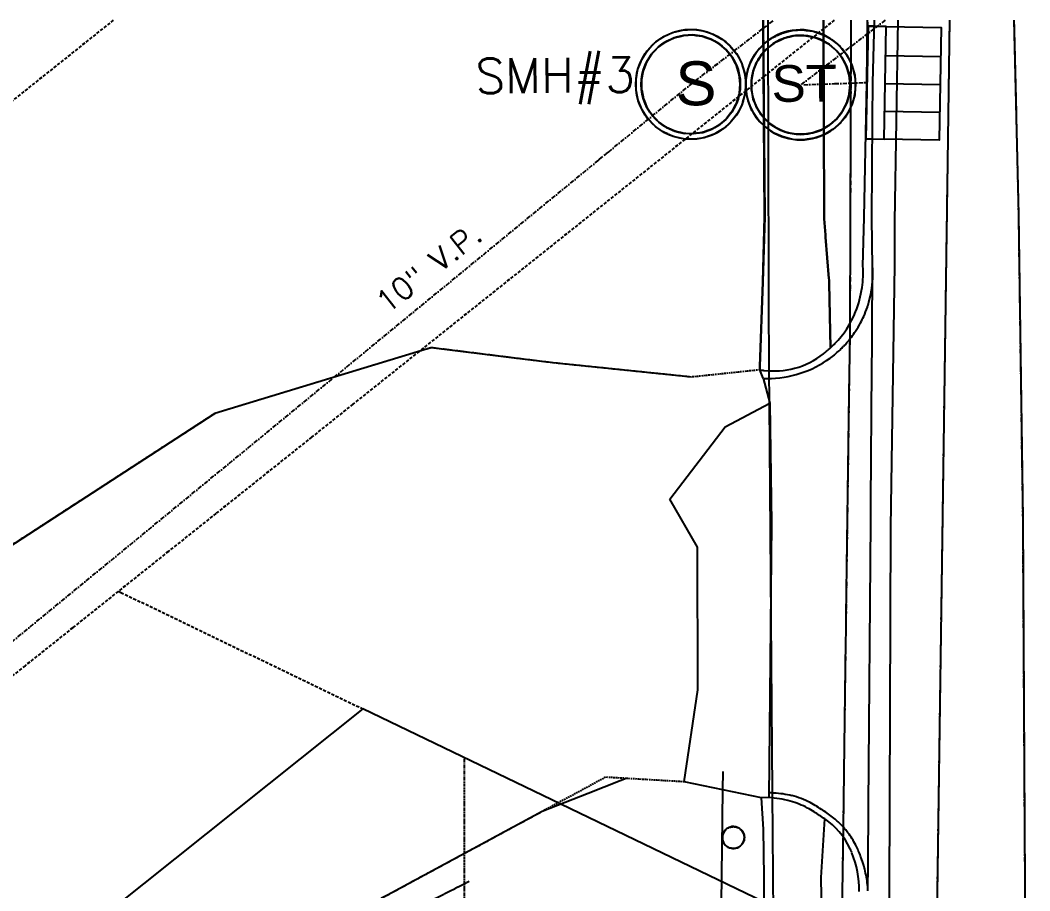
# Model space of a CAD drawing. Header units: inches. Extents: x -5728 to 15181, y 9834 to 15140.
# Drawn here: x 13130 to 14121, y 14259 to 15115 of the extents above; entities that cross this region are included whole.
import ezdxf

# ---------------------------------------------------------------- set-up
doc = ezdxf.new("R2010")
doc.units = ezdxf.units.IN
doc.header["$MEASUREMENT"] = 0
for name, pattern in [('IMPORT-CENTER2 _3_', [13.5, 9, -1.5, 1.5, -1.5]), ('IMPORT-DASHED2 _3_', [4.5, 3, -1.5]), ('IMPORT-EASEMENT', [6, 3, -0.6, 0.6, -0.6, 0.6, -0.6]), ('IMPORT-ELEC', [7.2, 4.2, -1.8, 0, -1.2]), ('IMPORT-GUARDRAIL', [12, 3, 0, 6, 0, 3, 0]), ('IMPORT-HIDDEN2 _3_', [2.25, 1.5, -0.75]), ('IMPORT-SAN', [7.8, 4.2, -1.8, 0, -1.8]), ('IMPORT-STRM', [7.8, 4.2, -1.8, 0, -1.8]), ('IMPORT-WAM', [6.6, 4.2, -1.2, 0, -1.2])]:
    doc.linetypes.add(name, pattern=pattern)
for name, color, linetype, lineweight in [('1810 S Park Street_dwg', 147, 'Continuous', 9), ('G-ANNO-MASK', 147, 'Continuous', 9), ('V-ANNO-TEXT1-SAN-E', 147, 'Continuous', 9), ('V-ESMT-SLOPING-E DOC 762236', 147, 'IMPORT-EASEMENT', 9), ('V-NODE-SITE-SIGN-E', 147, 'Continuous', 9), ('V-NODE-SSWR-SMH-E', 147, 'Continuous', 9), ('V-NODE-STRM-CIN-E', 147, 'Continuous', 9), ('V-NODE-STRM-STMH-E', 147, 'Continuous', 9), ('V-POWR-UNDR-E', 147, 'IMPORT-ELEC', 9), ('V-PROP-ADJN', 147, 'IMPORT-DASHED2 _3_', 9), ('V-PROP-PRCL', 147, 'Continuous', 9), ('V-ROAD-ASPH-E', 147, 'Continuous', 9), ('V-ROAD-CONC-E', 147, 'Continuous', 9), ('V-ROAD-CURB-BACK-E', 147, 'Continuous', 9), ('V-ROAD-CURB-FLAG-E', 147, 'Continuous', 9), ('V-ROAD-CURB-FLOW-E', 147, 'Continuous', 9), ('V-ROAD-GRVL-E', 147, 'IMPORT-HIDDEN2 _3_', 9), ('V-RWAY-LINE-E', 147, 'IMPORT-DASHED2 _3_', 9), ('V-SITE-E', 147, 'Continuous', 9), ('V-SSWR-PIPE-E', 147, 'IMPORT-SAN', 9), ('V-STRM-PIPE-E', 147, 'IMPORT-STRM', 9), ('V-SURV-FIGR-E', 147, 'Continuous', 9), ('V-SWLK-E', 147, 'Continuous', 9), ('V-TOPO-CNTR-E', 147, 'IMPORT-CENTER2 _3_', 9), ('V-WATR-MAIN-E', 147, 'IMPORT-WAM', 9)]:
    doc.layers.add(name, color=color, linetype=linetype, lineweight=lineweight)
doc.styles.add('Arial_1', font='arial.ttf', dxfattribs={"height": 36})
doc.styles.add('Arial_2', font='arial.ttf', dxfattribs={"height": 43.2})
doc.styles.add('Simplex', font='simplex_.ttf', dxfattribs={"height": 21.6})
doc.styles.add('Simplex_1', font='simplex_.ttf', dxfattribs={"height": 34.2})

# ---------------------------------------------------------------- blocks, each defined once
blk = doc.blocks.new('1810 S Park Street_dwg-1419150-SITE PLAN')
at = {"layer": 'G-ANNO-MASK', "color": 153, "lineweight": 25}
for p, q in [((9821862.41, 5674213.21), (9821916.39, 5674211.76)), ((9821761.91, 5674110.64), (9821758.15, 5674112.36)), ((9821767.28, 5674109.34), (9821761.91, 5674110.64)), ((9821770.89, 5674108.47), (9821767.28, 5674109.34)), ((9821913.42, 5674101.16), (9821859.44, 5674102.61))]:
    blk.add_line(p, q, dxfattribs=at)
at = {"layer": 'G-ANNO-MASK', "color": 143, "lineweight": 25}
for p, q in [((9821741.58, 5674124.46), (9821739.61, 5674126.53)), ((9821695.55, 5673421.34), (9821695.95, 5673422.43)), ((9821695.95, 5673422.44), (9821696.44, 5673423.25)), ((9821696.44, 5673423.25), (9821697.01, 5673424.2)), ((9821697.01, 5673424.2), (9821697.62, 5673424.87)), ((9821697.66, 5673424.92), (9821698.38, 5673425.72)), ((9821698.38, 5673425.72), (9821699.17, 5673426.32)), ((9821699.17, 5673426.32), (9821700.02, 5673426.96)), ((9821700.02, 5673426.96), (9821700.92, 5673427.4)), ((9821700.92, 5673427.4), (9821701.87, 5673427.87)), ((9821701.87, 5673427.87), (9821702.84, 5673428.13)), ((9821702.84, 5673428.13), (9821703.85, 5673428.41)), ((9821703.85, 5673428.41), (9821704.87, 5673428.48)), ((9821704.87, 5673428.48), (9821705.89, 5673428.56)), ((9821713.29, 5673425.44), (9821713.98, 5673424.6)), ((9821694.91, 5673418.49), (9821695.02, 5673419.16)), ((9821694.97, 5673416.43), (9821694.91, 5673418.49)), ((9821695.15, 5673415.63), (9821694.97, 5673416.43)), ((9821695.02, 5673419.16), (9821695.24, 5673420.51)), ((9821695.41, 5673414.43), (9821695.15, 5673415.63)), ((9821695.24, 5673420.51), (9821695.55, 5673421.34)), ((9821695.78, 5673413.59), (9821695.41, 5673414.43)), ((9821696.23, 5673412.55), (9821695.78, 5673413.59)), ((9821696.77, 5673411.75), (9821696.23, 5673412.55)), ((9821697.39, 5673410.85), (9821696.77, 5673411.75)), ((9821714.93, 5673412.19), (9821714.36, 5673411.42)), ((9821715.42, 5673413.21), (9821714.93, 5673412.19)), ((9821715.82, 5673414.04), (9821715.42, 5673413.21)), ((9821716.13, 5673415.22), (9821715.82, 5673414.04)), ((9821715.96, 5673420.95), (9821716.23, 5673420.11)), ((9821716.34, 5673416.02), (9821716.13, 5673415.22)), ((9821716.23, 5673420.11), (9821716.4, 5673418.75)), ((9821716.48, 5673418.07), (9821716.34, 5673416.02)), ((9821716.4, 5673418.75), (9821716.48, 5673418.07)), ((9821698.09, 5673410.16), (9821697.39, 5673410.85)), ((9821698.85, 5673409.4), (9821698.09, 5673410.16)), ((9821699.67, 5673408.85), (9821698.85, 5673409.4)), ((9821700.55, 5673408.26), (9821699.67, 5673408.85)), ((9821701.48, 5673407.87), (9821700.55, 5673408.26)), ((9821702.44, 5673407.46), (9821701.48, 5673407.87)), ((9821703.44, 5673407.25), (9821702.44, 5673407.46)), ((9821704.45, 5673407.04), (9821703.44, 5673407.25)), ((9821705.48, 5673407.02), (9821704.45, 5673407.04)), ((9821706.51, 5673407), (9821705.48, 5673407.02)), ((9821707.53, 5673407.17), (9821706.51, 5673407)), ((9821708.53, 5673407.35), (9821707.53, 5673407.17)), ((9821709.38, 5673407.67), (9821708.53, 5673407.35)), ((9821710.45, 5673408.07), (9821709.51, 5673407.72)), ((9821711.35, 5673408.63), (9821710.45, 5673408.07)), ((9821712.2, 5673409.15), (9821711.35, 5673408.63)), ((9821712.99, 5673409.87), (9821712.2, 5673409.15)), ((9821713.71, 5673410.54), (9821712.99, 5673409.87)), ((9821714.36, 5673411.42), (9821713.71, 5673410.54))]:
    blk.add_line(p, q, dxfattribs=at)
at = {"layer": 'G-ANNO-MASK', "color": 143, "lineweight": 25, "flags": 128}
blk.add_lwpolyline([(9821675.31, 5674109.85), (9821672.25, 5674109.41), (9821663.02, 5674109.85), (9821659.42, 5674110.72), (9821654.04, 5674112.02), (9821650.28, 5674113.74), (9821645.64, 5674115.86), (9821642.13, 5674118.36), (9821638.11, 5674121.22), (9821635.07, 5674124.41), (9821631.74, 5674127.91), (9821629.32, 5674131.68), (9821626.74, 5674135.68), (9821625.06, 5674139.89), (9821623.31, 5674144.26), (9821622.44, 5674148.75), (9821621.56, 5674153.33), (9821621.56, 5674157.95), (9821621.56, 5674162.57), (9821622.44, 5674167.15), (9821623.31, 5674171.64), (9821625.06, 5674176.01), (9821626.74, 5674180.22), (9821629.32, 5674184.23), (9821631.74, 5674187.99), (9821635.07, 5674191.49), (9821638.11, 5674194.68), (9821642.13, 5674197.54), (9821645.64, 5674200.04), (9821650.28, 5674202.16), (9821654.04, 5674203.88), (9821659.42, 5674205.18), (9821663.02, 5674206.06), (9821672.25, 5674206.5), (9821675.31, 5674206.06), (9821681.4, 5674205.18), (9821685.16, 5674203.88), (9821690.13, 5674202.16), (9821693.8, 5674200.04), (9821698.13, 5674197.54), (9821701.43, 5674194.68), (9821705.11, 5674191.49), (9821707.86, 5674187.99), (9821710.82, 5674184.23), (9821712.89, 5674180.22), (9821715.06, 5674176.01), (9821716.34, 5674171.64), (9821717.66, 5674167.15), (9821718.1, 5674162.57), (9821718.54, 5674157.95), (9821718.1, 5674153.33), (9821717.66, 5674148.75), (9821716.34, 5674144.26), (9821715.06, 5674139.89), (9821712.89, 5674135.68), (9821710.82, 5674131.68), (9821707.86, 5674127.91), (9821705.11, 5674124.41), (9821701.43, 5674121.22), (9821698.13, 5674118.36), (9821693.8, 5674115.86), (9821690.13, 5674113.74), (9821685.16, 5674112.02), (9821681.4, 5674110.72)], close=True, dxfattribs=at)
at = {"layer": 'G-ANNO-MASK', "color": 153, "lineweight": 25, "flags": 128}
for points in [[(9821741.58, 5674188.68), (9821742.94, 5674190.11), (9821745.98, 5674193.3), (9821750, 5674196.16), (9821753.51, 5674198.66), (9821758.15, 5674200.78), (9821761.91, 5674202.5), (9821767.28, 5674203.8), (9821770.89, 5674204.68), (9821780.12, 5674205.12), (9821783.18, 5674204.68), (9821789.27, 5674203.8), (9821793.03, 5674202.5), (9821798, 5674200.78), (9821800.69, 5674199.23)], [(9821745.98, 5674119.84), (9821742.94, 5674123.03), (9821741.58, 5674124.46)], [(9821758.15, 5674112.36), (9821753.51, 5674114.48), (9821750, 5674116.98), (9821745.98, 5674119.84)], [(9821783.18, 5674108.47), (9821780.12, 5674108.03), (9821770.89, 5674108.47)], [(9821800.25, 5674113.67), (9821798, 5674112.36), (9821793.03, 5674110.64), (9821789.27, 5674109.34), (9821783.18, 5674108.47)]]:
    blk.add_lwpolyline(points, dxfattribs=at)
at = {"layer": 'G-ANNO-MASK', "color": 143, "lineweight": 25, "flags": 128}
for points in [[(9821800.69, 5674199.23), (9821801.67, 5674198.66), (9821806, 5674196.16), (9821809.3, 5674193.3), (9821812.98, 5674190.11), (9821815.73, 5674186.61), (9821818.69, 5674182.85), (9821820.76, 5674178.84), (9821822.93, 5674174.63), (9821824.21, 5674170.26), (9821825.53, 5674165.77), (9821825.97, 5674161.19), (9821826.41, 5674156.57), (9821825.97, 5674151.95), (9821825.53, 5674147.37), (9821824.21, 5674142.88), (9821822.93, 5674138.51), (9821820.76, 5674134.3), (9821818.69, 5674130.3), (9821815.73, 5674126.53), (9821812.98, 5674123.03), (9821809.3, 5674119.84), (9821806, 5674116.98), (9821801.67, 5674114.48), (9821800.25, 5674113.67)], [(9821731.18, 5674142.88), (9821730.31, 5674147.37), (9821729.43, 5674151.95), (9821729.43, 5674156.57), (9821729.43, 5674161.19), (9821730.31, 5674165.77), (9821731.18, 5674170.26), (9821732.93, 5674174.63), (9821734.61, 5674178.84), (9821737.18, 5674182.85), (9821739.61, 5674186.61), (9821741.58, 5674188.68)], [(9821734.61, 5674134.3), (9821732.93, 5674138.51), (9821731.18, 5674142.88)], [(9821739.61, 5674126.53), (9821737.18, 5674130.3), (9821734.61, 5674134.3)], [(9821705.89, 5673428.56), (9821706.92, 5673428.44), (9821707.93, 5673428.33), (9821708.93, 5673428.02), (9821709.89, 5673427.71), (9821710.82, 5673427.21), (9821711.7, 5673426.74), (9821712.52, 5673426.06), (9821713.29, 5673425.44)], [(9821713.98, 5673424.6), (9821714.6, 5673423.86), (9821715.14, 5673422.89), (9821715.59, 5673422.06), (9821715.96, 5673420.95)]]:
    blk.add_lwpolyline(points, dxfattribs=at)
at = {"layer": 'V-ESMT-SLOPING-E DOC 762236', "color": 8, "lineweight": 25}
blk.add_line((9821441.46, 5673404.19), (9821442.24, 5673498.35), dxfattribs=at)
at = {"layer": 'V-ESMT-SLOPING-E DOC 762236', "color": 143, "lineweight": 25}
blk.add_line((9821439.12, 5673122.41), (9821441.46, 5673404.19), dxfattribs=at)
at = {"layer": 'V-NODE-SITE-SIGN-E', "color": 153, "lineweight": 25}
blk.add_line((9821695.79, 5673464.79), (9821696.13, 5673482.76), dxfattribs=at)
at = {"layer": 'V-NODE-SITE-SIGN-E', "color": 143, "lineweight": 25}
blk.add_line((9821693.64, 5673353.18), (9821695.79, 5673464.79), dxfattribs=at)
for start, end in [(154.40974, 0), (0, 154.28571)]:
    blk.add_arc((9821705.69, 5673417.76), 10.8, start, end, dxfattribs=at)
at = {"layer": 'V-NODE-SSWR-SMH-E', "color": 143, "lineweight": 25, "flags": 128}
blk.add_lwpolyline([(9821675.91, 5674104.5), (9821672.51, 5674104.01), (9821662.25, 5674104.5), (9821658.25, 5674105.47), (9821652.28, 5674106.92), (9821648.1, 5674108.83), (9821646.84, 5674109.41), (9821645.87, 5674109.85), (9821642.94, 5674111.19), (9821641.76, 5674112.02), (9821636.37, 5674115.86), (9821634.58, 5674117.14), (9821630.69, 5674121.22), (9821627.49, 5674124.57), (9821625.35, 5674127.91), (9821621.94, 5674133.21), (9821620.95, 5674135.68), (9821618.13, 5674142.74), (9821617.83, 5674144.26), (9821616.18, 5674152.82), (9821616.18, 5674153.33), (9821616.18, 5674162.57), (9821616.18, 5674163.09), (9821617.83, 5674171.64), (9821618.13, 5674173.17), (9821620.95, 5674180.22), (9821621.94, 5674182.7), (9821625.35, 5674187.99), (9821627.49, 5674191.33), (9821630.69, 5674194.68), (9821634.58, 5674198.76), (9821636.37, 5674200.04), (9821641.76, 5674203.88), (9821642.94, 5674204.72), (9821645.87, 5674206.06), (9821646.84, 5674206.5), (9821648.1, 5674207.07), (9821652.28, 5674208.98), (9821658.25, 5674210.43), (9821662.25, 5674211.4), (9821672.51, 5674211.89), (9821675.91, 5674211.4), (9821682.67, 5674210.43), (9821686.85, 5674208.98), (9821692.37, 5674207.07), (9821693.37, 5674206.5), (9821695.65, 5674205.18), (9821700.88, 5674202.16), (9821701.26, 5674201.94), (9821706.34, 5674197.54), (9821709.02, 5674195.22), (9821711.95, 5674191.49), (9821715.37, 5674187.15), (9821716.87, 5674184.23), (9821720.07, 5674178.02), (9821720.66, 5674176.01), (9821722.96, 5674168.17), (9821723.06, 5674167.15), (9821723.94, 5674157.95), (9821723.06, 5674148.75), (9821722.96, 5674147.73), (9821720.66, 5674139.89), (9821720.07, 5674137.88), (9821716.87, 5674131.68), (9821715.37, 5674128.76), (9821711.95, 5674124.41), (9821709.02, 5674120.69), (9821706.34, 5674118.36), (9821701.26, 5674113.96), (9821700.88, 5674113.74), (9821695.65, 5674110.72), (9821694.13, 5674109.85), (9821693.37, 5674109.41), (9821692.37, 5674108.83), (9821686.85, 5674106.92), (9821682.67, 5674105.47)], close=True, dxfattribs=at)
blk.add_lwpolyline([(9821675.31, 5674109.85), (9821681.4, 5674110.72), (9821690.13, 5674113.74), (9821690.51, 5674113.96), (9821698.13, 5674118.36), (9821700.81, 5674120.69), (9821705.11, 5674124.41), (9821708.53, 5674128.76), (9821710.82, 5674131.68), (9821714.02, 5674137.88), (9821715.06, 5674139.89), (9821717.36, 5674147.73), (9821717.66, 5674148.75), (9821718.54, 5674157.95), (9821717.66, 5674167.15), (9821717.36, 5674168.17), (9821715.06, 5674176.01), (9821714.02, 5674178.02), (9821710.82, 5674184.23), (9821708.53, 5674187.15), (9821705.11, 5674191.49), (9821700.81, 5674195.22), (9821698.13, 5674197.54), (9821690.51, 5674201.94), (9821690.13, 5674202.16), (9821681.4, 5674205.18), (9821672.25, 5674206.5), (9821663.02, 5674206.06), (9821657.5, 5674204.72), (9821654.04, 5674203.88), (9821645.64, 5674200.04), (9821643.84, 5674198.76), (9821638.11, 5674194.68), (9821634.92, 5674191.33), (9821631.74, 5674187.99), (9821628.33, 5674182.7), (9821626.74, 5674180.22), (9821623.92, 5674173.17), (9821623.31, 5674171.64), (9821621.66, 5674163.09), (9821621.56, 5674162.57), (9821621.56, 5674153.33), (9821621.66, 5674152.82), (9821623.31, 5674144.26), (9821623.92, 5674142.74), (9821626.74, 5674135.68), (9821628.33, 5674133.21), (9821631.74, 5674127.91), (9821634.92, 5674124.57), (9821638.11, 5674121.22), (9821643.84, 5674117.14), (9821645.64, 5674115.86), (9821654.04, 5674112.02), (9821657.5, 5674111.19), (9821663.02, 5674109.85)], dxfattribs=at)
at = {"layer": 'V-NODE-SSWR-SMH-E', "color": 143, "lineweight": 25}
for radius in [54, 48.6]:
    blk.add_circle((9821669.94, 5674157.95), radius, dxfattribs=at)
at = {"layer": 'V-NODE-STRM-CIN-E', "color": 143, "lineweight": 25}
for p, q in [((9821844.42, 5674213.7), (9821850.68, 5674213.53)), ((9821841.45, 5674103.1), (9821847.87, 5674102.92))]:
    blk.add_line(p, q, dxfattribs=at)
at = {"layer": 'V-NODE-STRM-CIN-E', "color": 153, "lineweight": 25}
for p, q in [((9821850.68, 5674213.53), (9821862.41, 5674213.21)), ((9821861.64, 5674184.61), (9821915.62, 5674183.15)), ((9821860.91, 5674157.27), (9821914.89, 5674155.82)), ((9821860.17, 5674129.94), (9821914.15, 5674128.49))]:
    blk.add_line(p, q, dxfattribs=at)
at = {"layer": 'V-NODE-STRM-CIN-E', "color": 143, "lineweight": 25, "flags": 128}
blk.add_lwpolyline([(9821850.68, 5674213.53), (9821844.42, 5674213.7), (9821841.45, 5674103.1), (9821847.87, 5674102.92)], dxfattribs=at)
at = {"layer": 'V-NODE-STRM-CIN-E', "color": 153, "lineweight": 25, "flags": 128}
for points in [[(9821847.87, 5674102.92), (9821859.44, 5674102.61), (9821862.41, 5674213.21), (9821850.68, 5674213.53)], [(9821847.87, 5674102.92), (9821859.44, 5674102.61), (9821862.41, 5674213.21), (9821916.39, 5674211.76), (9821913.42, 5674101.16), (9821859.44, 5674102.61)]]:
    blk.add_lwpolyline(points, dxfattribs=at)
at = {"layer": 'V-NODE-STRM-STMH-E', "color": 143, "lineweight": 25}
blk.add_line((9821738.55, 5674193.3), (9821741.58, 5674196.47), dxfattribs=at)
at = {"layer": 'V-NODE-STRM-STMH-E', "color": 153, "lineweight": 25, "flags": 128}
for points in [[(9821741.58, 5674196.47), (9821742.45, 5674197.38), (9821744.24, 5674198.66), (9821749.63, 5674202.5), (9821750.81, 5674203.34), (9821753.74, 5674204.68), (9821754.7, 5674205.12), (9821755.96, 5674205.69), (9821760.15, 5674207.6), (9821766.11, 5674209.05), (9821770.12, 5674210.02), (9821780.38, 5674210.51), (9821783.77, 5674210.02), (9821790.54, 5674209.05), (9821794.72, 5674207.6), (9821800.24, 5674205.69), (9821800.72, 5674205.42)], [(9821770.89, 5674204.68), (9821765.37, 5674203.34), (9821761.91, 5674202.5), (9821753.51, 5674198.66), (9821751.71, 5674197.38), (9821745.98, 5674193.3), (9821742.79, 5674189.95), (9821741.58, 5674188.68)], [(9821800.69, 5674199.23), (9821798.38, 5674200.56), (9821798, 5674200.78), (9821789.27, 5674203.8), (9821783.18, 5674204.68)], [(9821741.58, 5674124.46), (9821742.79, 5674123.19), (9821745.98, 5674119.84), (9821751.71, 5674115.76), (9821753.51, 5674114.48), (9821761.91, 5674110.64), (9821765.37, 5674109.81), (9821770.89, 5674108.47), (9821780.12, 5674108.03), (9821789.27, 5674109.34), (9821798, 5674112.36), (9821798.38, 5674112.58), (9821800.25, 5674113.67)], [(9821783.77, 5674103.12), (9821780.38, 5674102.63), (9821770.12, 5674103.12), (9821766.11, 5674104.09), (9821760.15, 5674105.54), (9821755.96, 5674107.45), (9821754.7, 5674108.03), (9821753.74, 5674108.47), (9821750.81, 5674109.81), (9821749.63, 5674110.64), (9821744.24, 5674114.48), (9821742.45, 5674115.76), (9821741.58, 5674116.67)], [(9821800.22, 5674107.45), (9821794.72, 5674105.54), (9821790.54, 5674104.09), (9821783.77, 5674103.12)]]:
    blk.add_lwpolyline(points, dxfattribs=at)
at = {"layer": 'V-NODE-STRM-STMH-E', "color": 143, "lineweight": 25, "flags": 128}
for points in [[(9821800.72, 5674205.42), (9821801.24, 5674205.12), (9821802, 5674204.68), (9821803.51, 5674203.8), (9821808.75, 5674200.78), (9821809.13, 5674200.56), (9821814.21, 5674196.16), (9821816.89, 5674193.84), (9821819.82, 5674190.11), (9821823.24, 5674185.77), (9821824.74, 5674182.85), (9821827.94, 5674176.64), (9821828.53, 5674174.63), (9821830.83, 5674166.79), (9821830.93, 5674165.77), (9821831.81, 5674156.57), (9821830.93, 5674147.37), (9821830.83, 5674146.35), (9821828.53, 5674138.51), (9821827.94, 5674136.5), (9821824.74, 5674130.3), (9821823.24, 5674127.38), (9821819.82, 5674123.03), (9821816.89, 5674119.31), (9821814.21, 5674116.98), (9821809.13, 5674112.58), (9821808.75, 5674112.36), (9821803.51, 5674109.34), (9821801.24, 5674108.03), (9821800.24, 5674107.45)], [(9821800.25, 5674113.67), (9821806, 5674116.98), (9821808.68, 5674119.31), (9821812.98, 5674123.03), (9821816.4, 5674127.38), (9821818.69, 5674130.3), (9821821.89, 5674136.5), (9821822.93, 5674138.51), (9821825.23, 5674146.35), (9821825.53, 5674147.37), (9821826.41, 5674156.57), (9821825.53, 5674165.77), (9821825.23, 5674166.79), (9821822.93, 5674174.63), (9821821.89, 5674176.64), (9821818.69, 5674182.85), (9821816.4, 5674185.77), (9821812.98, 5674190.11), (9821808.68, 5674193.84), (9821806, 5674196.16), (9821800.69, 5674199.23)], [(9821728.81, 5674134.33), (9821726, 5674141.36), (9821725.7, 5674142.88), (9821724.05, 5674151.44), (9821724.05, 5674151.95), (9821724.05, 5674161.19), (9821724.05, 5674161.71), (9821725.7, 5674170.26), (9821726, 5674171.79), (9821728.82, 5674178.84), (9821729.81, 5674181.32), (9821733.22, 5674186.61), (9821735.36, 5674189.95), (9821738.54, 5674193.28)], [(9821741.58, 5674188.68), (9821739.61, 5674186.61), (9821736.2, 5674181.32), (9821734.61, 5674178.84), (9821731.79, 5674171.79), (9821731.18, 5674170.26), (9821729.53, 5674161.71), (9821729.43, 5674161.19), (9821729.43, 5674151.95), (9821729.53, 5674151.44), (9821731.18, 5674142.88), (9821731.79, 5674141.36), (9821734.61, 5674134.3), (9821736.2, 5674131.83), (9821739.61, 5674126.53), (9821741.58, 5674124.46)], [(9821741.58, 5674116.67), (9821738.55, 5674119.84), (9821735.36, 5674123.19), (9821733.22, 5674126.53), (9821729.81, 5674131.83), (9821728.82, 5674134.3)]]:
    blk.add_lwpolyline(points, dxfattribs=at)
at = {"layer": 'V-NODE-STRM-STMH-E', "color": 153, "lineweight": 25}
for radius, start, end in [(48.6, 61.78594, 138.47298), (54, 64.76094, 132), (48.6, 221.52702, 297.61004), (54, 228, 294.66591)]:
    blk.add_arc((9821777.81, 5674156.57), radius, start, end, dxfattribs=at)
at = {"layer": 'V-NODE-STRM-STMH-E', "color": 143, "lineweight": 25}
for radius, start, end in [(54, 0, 64.76094), (54, 132.15082, 227.84917), (48.6, 0, 61.78594), (48.6, 138.47298, 221.52702), (48.6, 297.61004, 0), (54, 294.66591, 0)]:
    blk.add_arc((9821777.81, 5674156.57), radius, start, end, dxfattribs=at)
at = {"layer": 'V-POWR-UNDR-E', "color": 143, "lineweight": 25}
for p, q in [((9821824.54, 5673919.15), (9821828.02, 5674219.69)), ((9821824.45, 5673915.2), (9821824.53, 5673919.09)), ((9821824.28, 5673907.19), (9821824.45, 5673915.2)), ((9821802.06, 5672884.63), (9821813.84, 5673426.52))]:
    blk.add_line(p, q, dxfattribs=at)
at = {"layer": 'V-POWR-UNDR-E', "color": 153, "lineweight": 25}
for p, q in [((9821823.99, 5673893.81), (9821824.28, 5673907.19)), ((9821823.11, 5673853.5), (9821823.92, 5673890.96)), ((9821823.92, 5673890.96), (9821823.99, 5673893.81)), ((9821818.36, 5673634.7), (9821823.09, 5673852.71)), ((9821823.09, 5673852.71), (9821823.11, 5673853.5)), ((9821817.95, 5673615.91), (9821818.31, 5673632.3)), ((9821818.31, 5673632.3), (9821818.36, 5673634.7)), ((9821817.81, 5673609.64), (9821817.87, 5673612.19)), ((9821817.87, 5673612.19), (9821817.88, 5673612.8)), ((9821817.88, 5673612.8), (9821817.95, 5673615.91)), ((9821815.02, 5673481.17), (9821817.81, 5673609.64)), ((9821813.84, 5673426.52), (9821815.02, 5673481.04))]:
    blk.add_line(p, q, dxfattribs=at)
at = {"layer": 'V-PROP-ADJN', "color": 143, "lineweight": 25}
blk.add_line((9821103.42, 5674225.61), (9820898.08, 5674064.46), dxfattribs=at)
at = {"layer": 'V-PROP-PRCL', "color": 143, "lineweight": 25}
blk.add_line((9821735.47, 5673354.2), (9821536.62, 5673451.95), dxfattribs=at)
at = {"layer": 'V-PROP-PRCL', "color": 8, "lineweight": 25, "flags": 128}
blk.add_lwpolyline([(9821536.62, 5673451.95), (9821342.91, 5673547.18), (9820227.68, 5672672.08)], dxfattribs=at)
at = {"layer": 'V-ROAD-ASPH-E', "color": 253, "lineweight": 25}
for p, q in [((9821700.89, 5673821.4), (9821744.86, 5673844.1)), ((9821645.88, 5673750.59), (9821700.89, 5673821.4)), ((9821672.87, 5673703.34), (9821645.88, 5673750.59)), ((9821671.84, 5673563.12), (9821672.87, 5673703.34)), ((9821658, 5673472.87), (9821671.84, 5673563.12)), ((9821733.78, 5673456.67), (9821658, 5673472.87))]:
    blk.add_line(p, q, dxfattribs=at)
at = {"layer": 'V-ROAD-ASPH-E', "color": 153, "lineweight": 25}
blk.add_line((9821740.74, 5673456.85), (9821733.78, 5673456.67), dxfattribs=at)
at = {"layer": 'V-ROAD-CONC-E', "color": 253, "lineweight": 25}
blk.add_line((9821738.62, 5673868.64), (9821744.86, 5673844.1), dxfattribs=at)
at = {"layer": 'V-ROAD-CONC-E', "color": 153, "lineweight": 25, "flags": 128}
blk.add_lwpolyline([(9821744.86, 5673844.1), (9821745.73, 5673725.89), (9821740.74, 5673456.85)], dxfattribs=at)
at = {"layer": 'V-ROAD-CURB-BACK-E', "color": 8, "lineweight": 25}
blk.add_line((9821738.62, 5673868.65), (9821735.48, 5673876.96), dxfattribs=at)
at = {"layer": 'V-ROAD-CURB-BACK-E', "color": 143, "lineweight": 25, "flags": 128}
blk.add_lwpolyline([(9821837.46, 5673977.86), (9821838.98, 5674025.62), (9821842.93, 5674158.4), (9821843.87, 5674219.56)], dxfattribs=at)
at = {"layer": 'V-ROAD-CURB-BACK-E', "color": 143, "lineweight": 25}
for centre, radius, start, end in [((9821733.63, 5673972.36), 103.98, 351.59868, 3.02836), ((9821733.63, 5673972.36), 103.98, 337.81097, 351.57294), ((9821742.91, 5673968.58), 93.95, 314.9795, 337.81097), ((9821742.91, 5673968.58), 93.95, 311.25875, 313.59643), ((9821742.91, 5673968.58), 93.95, 313.59643, 314.9753), ((9821754.74, 5673376.28), 71.83, 24.91098, 55.25718), ((9821732.05, 5673365.75), 96.85, 21.98318, 24.91098), ((9821732.05, 5673365.75), 96.85, 358.85603, 21.94333)]:
    blk.add_arc(centre, radius, start, end, dxfattribs=at)
at = {"layer": 'V-ROAD-CURB-BACK-E', "color": 153, "lineweight": 25}
for centre, radius, start, end in [((9821641.91, 5674083.71), 247.1, 310.09464, 311.25875), ((9821751.87, 5673950.26), 74.18, 284.02699, 308.56136), ((9821709.32, 5674003.64), 142.44, 308.56136, 310.09464), ((9821749.46, 5673960.15), 84.35, 263.40492, 283.72844), ((9821751.87, 5673950.26), 74.18, 283.72844, 284.02699), ((9821749.46, 5673960.15), 84.35, 261.1769, 262.27194), ((9821749.46, 5673960.15), 84.35, 262.27194, 262.68878), ((9821749.46, 5673960.15), 84.35, 262.68878, 263.40492), ((9821731.99, 5673346.81), 110.39, 74.26516, 85.45505), ((9821740.6, 5673377.35), 78.66, 61.00085, 74.26516), ((9821720.81, 5673341.64), 119.49, 57.40034, 61.00085), ((9821603.53, 5673158.25), 337.17, 55.25719, 57.40034)]:
    blk.add_arc(centre, radius, start, end, dxfattribs=at)
at = {"layer": 'V-ROAD-CURB-BACK-E', "color": 8, "lineweight": 25}
blk.add_arc((9821749.46, 5673960.15), 84.35, 260.46387, 261.17669, dxfattribs=at)
at = {"layer": 'V-ROAD-CURB-FLAG-E', "color": 153, "lineweight": 25}
for p, q in [((9821868.88, 5673978.72), (9821869.17, 5674013.1)), ((9821869.17, 5674013.18), (9821869.18, 5674013.42)), ((9821862.78, 5673721.28), (9821868.88, 5673978.72))]:
    blk.add_line(p, q, dxfattribs=at)
at = {"layer": 'V-ROAD-CURB-FLAG-E', "color": 153, "lineweight": 25, "flags": 128}
for points in [[(9821869.18, 5674013.48), (9821869.25, 5674021.7), (9821874.04, 5674219.31)], [(9821857.18, 5673120.14), (9821858.46, 5673363.25), (9821862.78, 5673721.28)]]:
    blk.add_lwpolyline(points, dxfattribs=at)
at = {"layer": 'V-ROAD-CURB-FLOW-E', "color": 253, "lineweight": 25}
for p, q in [((9821848.73, 5674158.38), (9821850.89, 5674219.5)), ((9821848.17, 5674122.46), (9821848.73, 5674158.38)), ((9821846.68, 5674025.47), (9821848.17, 5674122.46)), ((9821847.02, 5673976.68), (9821846.68, 5674025.47))]:
    blk.add_line(p, q, dxfattribs=at)
at = {"layer": 'V-ROAD-CURB-FLOW-E', "color": 153, "lineweight": 25}
for p, q in [((9821846.99, 5673974.31), (9821847.02, 5673976.68)), ((9821846.05, 5673914.33), (9821846.98, 5673974.19)), ((9821845.8, 5673898.66), (9821846.04, 5673914.05)), ((9821846.04, 5673914.1), (9821846.04, 5673914.26)), ((9821845.76, 5673896.26), (9821845.8, 5673898.66)), ((9821845.5, 5673879.59), (9821845.76, 5673896.26)), ((9821845.46, 5673876.75), (9821845.5, 5673879.59)), ((9821843.4, 5673745.63), (9821845.46, 5673876.75)), ((9821843.16, 5673730.44), (9821843.38, 5673744.23)), ((9821843.38, 5673744.23), (9821843.4, 5673745.63)), ((9821843.1, 5673726.64), (9821843.16, 5673730.44)), ((9821838.73, 5673448.45), (9821843.1, 5673726.64)), ((9821837.83, 5673391.24), (9821838.7, 5673446.46)), ((9821838.7, 5673446.46), (9821838.73, 5673448.45)), ((9821837.41, 5673364.38), (9821837.82, 5673390.67)), ((9821837.82, 5673390.67), (9821837.83, 5673391.24))]:
    blk.add_line(p, q, dxfattribs=at)
for centre, radius, start, end in [((9821744.32, 5673971.33), 102.84, 1.63627, 2.98212), ((9821744.32, 5673971.33), 102.84, 353.8074, 1.59093), ((9821744.32, 5673971.33), 102.84, 345.28028, 350.76704), ((9821744.32, 5673971.33), 102.84, 335.45199, 340.99489), ((9821744.32, 5673971.33), 102.84, 344.63151, 345.28028), ((9821744.32, 5673971.33), 102.84, 326.27251, 331.57254), ((9821744.32, 5673971.33), 102.84, 317.08747, 322.26736), ((9821744.32, 5673971.33), 102.84, 269.05219, 305.85513), ((9821744.32, 5673971.33), 102.84, 305.94129, 306.25254), ((9821744.32, 5673971.33), 102.84, 307.85529, 309.87628), ((9821744.32, 5673971.33), 102.84, 309.87628, 313.00703), ((9821744.32, 5673971.33), 102.84, 266.8208, 268.16657), ((9821744.32, 5673971.33), 102.84, 268.16657, 269.05219), ((9821739.33, 5673358.05), 103.28, 87.02675, 89.19264), ((9821739.33, 5673358.05), 103.28, 86.35307, 87.02675), ((9821739.33, 5673358.05), 103.28, 76.43895, 86.35307), ((9821746.71, 5673388.66), 71.8, 61.12884, 76.43895), ((9821726.49, 5673351.97), 113.7, 57.20287, 61.12884), ((9821601.03, 5673157.28), 345.31, 54.95039, 57.20287), ((9821751.72, 5673372.09), 82.92, 50.36138, 54.95039), ((9821751.72, 5673372.09), 82.92, 39.86554, 46.48434), ((9821751.72, 5673372.09), 82.92, 26.73589, 36.60662)]:
    blk.add_arc(centre, radius, start, end, dxfattribs=at)
at = {"layer": 'V-ROAD-CURB-FLOW-E', "color": 143, "lineweight": 25}
for centre, radius, start, end in [((9821744.32, 5673971.33), 102.84, 350.76704, 353.48645), ((9821744.32, 5673971.33), 102.84, 353.56032, 353.8074), ((9821744.32, 5673971.33), 102.84, 340.99489, 341.23209), ((9821744.32, 5673971.33), 102.84, 341.24806, 344.63151), ((9821744.32, 5673971.33), 102.84, 331.57254, 335.45199), ((9821744.32, 5673971.33), 102.84, 322.26736, 326.27251), ((9821744.32, 5673971.33), 102.84, 313.00703, 315.56072), ((9821744.32, 5673971.33), 102.84, 315.60771, 317.08747), ((9821744.32, 5673971.33), 102.84, 306.25254, 307.85529), ((9821751.72, 5673372.09), 82.92, 46.48434, 50.36138), ((9821751.72, 5673372.09), 82.92, 36.60662, 39.86554)]:
    blk.add_arc(centre, radius, start, end, dxfattribs=at)
at = {"layer": 'V-ROAD-CURB-FLOW-E', "color": 253, "lineweight": 25}
for start, end in [(20.53353, 26.7358), (18.58016, 20.53353), (10.42395, 18.57979), (2.26795, 10.42377)]:
    blk.add_arc((9821727.8, 5673360.04), 109.7, start, end, dxfattribs=at)
at = {"layer": 'V-ROAD-GRVL-E', "color": 253, "lineweight": 25}
for p, q in [((9821402.7, 5673898.35), (9821199.96, 5673838.45)), ((9821406.65, 5673899.51), (9821402.7, 5673898.35)), ((9821644.19, 5673873.08), (9821532.13, 5673885.55)), ((9821668.24, 5673870.41), (9821644.19, 5673873.08)), ((9821735.48, 5673876.96), (9821668.24, 5673870.41)), ((9821199.96, 5673838.45), (9820328.76, 5673283.55)), ((9821638.35, 5673474.19), (9821600.99, 5673476.69)), ((9821658, 5673472.87), (9821638.35, 5673474.19))]:
    blk.add_line(p, q, dxfattribs=at)
at = {"layer": 'V-ROAD-GRVL-E', "color": 143, "lineweight": 25}
for p, q in [((9821408.6, 5673900.09), (9821406.65, 5673899.51)), ((9821532.13, 5673885.55), (9821497.16, 5673890.2))]:
    blk.add_line(p, q, dxfattribs=at)
at = {"layer": 'V-ROAD-GRVL-E', "color": 143, "lineweight": 25, "flags": 128}
blk.add_lwpolyline([(9821497.05, 5673890.21), (9821412.96, 5673901.38), (9821408.6, 5673900.09)], dxfattribs=at)
at = {"layer": 'V-ROAD-GRVL-E', "color": 8, "lineweight": 25, "flags": 128}
blk.add_lwpolyline([(9821600.99, 5673476.69), (9821580.75, 5673478.04), (9821518.2, 5673444.88)], dxfattribs=at)
at = {"layer": 'V-ROAD-GRVL-E', "color": 253, "lineweight": 25, "flags": 128}
blk.add_lwpolyline([(9821518.2, 5673444.88), (9821293.79, 5673325.88), (9821251.61, 5673269.1)], dxfattribs=at)
at = {"layer": 'V-RWAY-LINE-E', "color": 143, "lineweight": 25}
for p, q in [((9821811.36, 5674219.83), (9821800.75, 5674211.5)), ((9821741.58, 5674165.07), (9821401.05, 5673897.86))]:
    blk.add_line(p, q, dxfattribs=at)
at = {"layer": 'V-RWAY-LINE-E', "color": 153, "lineweight": 25}
blk.add_line((9821800.75, 5674211.5), (9821741.58, 5674165.07), dxfattribs=at)
at = {"layer": 'V-RWAY-LINE-E', "color": 8, "lineweight": 25}
for p, q in [((9821401.05, 5673897.86), (9821335.57, 5673846.48)), ((9821335.57, 5673846.48), (9821294.82, 5673814.5)), ((9821294.82, 5673814.5), (9821200.25, 5673740.3)), ((9821200.25, 5673740.3), (9821153.19, 5673703.37)), ((9821153.19, 5673703.37), (9821058.63, 5673629.17)), ((9821104.04, 5673664.6), (9821106.28, 5673663.5)), ((9821106.28, 5673663.5), (9821342.91, 5673547.18)), ((9821058.63, 5673629.17), (9821011.57, 5673592.24)), ((9821011.57, 5673592.24), (9820988.26, 5673573.96))]:
    blk.add_line(p, q, dxfattribs=at)
at = {"layer": 'V-SITE-E', "color": 143, "linetype": 'IMPORT-GUARDRAIL', "lineweight": 25}
blk.add_line((9821445.85, 5673376.62), (9821278.25, 5673293.3), dxfattribs=at)
at = {"layer": 'V-SSWR-PIPE-E', "color": 153, "lineweight": 25}
blk.add_line((9821741.58, 5674212.26), (9821752.19, 5674220.31), dxfattribs=at)
at = {"layer": 'V-SSWR-PIPE-E', "color": 143, "lineweight": 25}
for p, q in [((9821579.82, 5674085.15), (9821584.38, 5674088.83)), ((9821584.38, 5674088.83), (9821585.54, 5674089.77)), ((9821585.54, 5674089.77), (9821586.65, 5674090.67)), ((9821586.65, 5674090.67), (9821588.46, 5674092.13)), ((9821317.38, 5673873.14), (9821578.06, 5674083.73)), ((9821578.06, 5674083.73), (9821579.82, 5674085.15))]:
    blk.add_line(p, q, dxfattribs=at)
at = {"layer": 'V-SSWR-PIPE-E', "color": 8, "lineweight": 25}
blk.add_line((9819683.52, 5672553.26), (9821317.38, 5673873.14), dxfattribs=at)
at = {"layer": 'V-SSWR-PIPE-E', "color": 143, "lineweight": 25, "flags": 128}
blk.add_lwpolyline([(9821588.46, 5674092.13), (9821669.94, 5674157.95), (9821741.58, 5674212.26)], dxfattribs=at)
at = {"layer": 'V-STRM-PIPE-E', "color": 153, "lineweight": 25}
blk.add_line((9821861.24, 5674219.42), (9821850.61, 5674211.41), dxfattribs=at)
at = {"layer": 'V-STRM-PIPE-E', "color": 143, "lineweight": 25}
for p, q in [((9821850.61, 5674211.41), (9821800.56, 5674173.71)), ((9821800.47, 5674157.21), (9821811.17, 5674157.51))]:
    blk.add_line(p, q, dxfattribs=at)
at = {"layer": 'V-STRM-PIPE-E', "color": 143, "lineweight": 25, "flags": 128}
blk.add_lwpolyline([(9821811.21, 5674157.51), (9821842.93, 5674158.4), (9821844.33, 5674219.56)], dxfattribs=at)
at = {"layer": 'V-STRM-PIPE-E', "color": 153, "lineweight": 25, "flags": 128}
blk.add_lwpolyline([(9821800.56, 5674173.71), (9821777.81, 5674156.57), (9821800.47, 5674157.21)], dxfattribs=at)
at = {"layer": 'V-SURV-FIGR-E', "color": 143, "lineweight": 25}
for p, q in [((9821741.36, 5674027.12), (9821741.36, 5674220.4)), ((9821824.54, 5673919.15), (9821828.02, 5674219.69)), ((9821739.05, 5673963.48), (9821741.36, 5674027.07)), ((9821824.45, 5673915.2), (9821824.53, 5673919.09)), ((9821824.28, 5673907.19), (9821824.45, 5673915.2)), ((9821408.6, 5673900.09), (9821406.65, 5673899.51)), ((9821532.13, 5673885.55), (9821497.16, 5673890.2)), ((9821735.48, 5673876.96), (9821735.63, 5673880.4)), ((9821802.06, 5672884.63), (9821813.84, 5673426.52))]:
    blk.add_line(p, q, dxfattribs=at)
at = {"layer": 'V-SURV-FIGR-E', "color": 153, "lineweight": 25}
for p, q in [((9821745.08, 5673963.72), (9821746.41, 5674220.36)), ((9821869.17, 5674013.18), (9821869.18, 5674013.42)), ((9821846.99, 5673974.31), (9821847.02, 5673976.68)), ((9821846.05, 5673914.33), (9821846.98, 5673974.19)), ((9821744.99, 5673946.26), (9821745.08, 5673963.59)), ((9821744.63, 5673877.45), (9821744.99, 5673945.75)), ((9821744.99, 5673945.75), (9821744.99, 5673946.26)), ((9821823.99, 5673893.81), (9821824.28, 5673907.19)), ((9821845.8, 5673898.66), (9821846.04, 5673914.05)), ((9821846.04, 5673914.1), (9821846.04, 5673914.26)), ((9821845.76, 5673896.26), (9821845.8, 5673898.66)), ((9821823.11, 5673853.5), (9821823.92, 5673890.96)), ((9821823.92, 5673890.96), (9821823.99, 5673893.81)), ((9821845.5, 5673879.59), (9821845.76, 5673896.26)), ((9821845.46, 5673876.75), (9821845.5, 5673879.59)), ((9821744.63, 5673845), (9821744.63, 5673875.85)), ((9821843.4, 5673745.63), (9821845.46, 5673876.75)), ((9821818.36, 5673634.7), (9821823.09, 5673852.71)), ((9821823.09, 5673852.71), (9821823.11, 5673853.5)), ((9821744.63, 5673462.71), (9821744.63, 5673843.99)), ((9821843.16, 5673730.44), (9821843.38, 5673744.23)), ((9821843.38, 5673744.23), (9821843.4, 5673745.63)), ((9821843.1, 5673726.64), (9821843.16, 5673730.44)), ((9821838.73, 5673448.45), (9821843.1, 5673726.64)), ((9821817.95, 5673615.91), (9821818.31, 5673632.3)), ((9821818.31, 5673632.3), (9821818.36, 5673634.7)), ((9821817.81, 5673609.64), (9821817.87, 5673612.19)), ((9821817.87, 5673612.19), (9821817.88, 5673612.8)), ((9821817.88, 5673612.8), (9821817.95, 5673615.91)), ((9821815.02, 5673481.17), (9821817.81, 5673609.64)), ((9821813.84, 5673426.52), (9821815.02, 5673481.04)), ((9821744.63, 5673461.11), (9821744.63, 5673462.71)), ((9821744.63, 5673328.91), (9821744.63, 5673461.11)), ((9821837.83, 5673391.24), (9821838.7, 5673446.46)), ((9821838.7, 5673446.46), (9821838.73, 5673448.45)), ((9821837.41, 5673364.38), (9821837.82, 5673390.67)), ((9821837.82, 5673390.67), (9821837.83, 5673391.24))]:
    blk.add_line(p, q, dxfattribs=at)
at = {"layer": 'V-SURV-FIGR-E', "color": 253, "lineweight": 25}
for p, q in [((9821800.79, 5674219.91), (9821799.8, 5674024.78)), ((9821848.73, 5674158.38), (9821850.89, 5674219.5)), ((9821848.17, 5674122.46), (9821848.73, 5674158.38)), ((9821846.68, 5674025.47), (9821848.17, 5674122.46)), ((9821799.8, 5674024.78), (9821800.93, 5674009.13)), ((9821847.02, 5673976.68), (9821846.68, 5674025.47)), ((9821800.93, 5674009.13), (9821801.11, 5674006.73)), ((9821801.11, 5674006.73), (9821804.04, 5673966.03)), ((9821735.63, 5673880.4), (9821739.05, 5673963.48)), ((9821804.04, 5673966.03), (9821804.14, 5673964.69)), ((9821804.14, 5673964.69), (9821804.16, 5673962.42)), ((9821804.16, 5673962.42), (9821804.17, 5673961.42)), ((9821804.17, 5673961.42), (9821804.87, 5673897.95)), ((9821402.7, 5673898.35), (9821199.96, 5673838.45)), ((9821406.65, 5673899.51), (9821402.7, 5673898.35)), ((9821644.19, 5673873.08), (9821532.13, 5673885.55)), ((9821668.24, 5673870.41), (9821644.19, 5673873.08)), ((9821199.96, 5673838.45), (9820328.76, 5673283.55)), ((9821700.89, 5673821.4), (9821744.86, 5673844.1)), ((9821645.88, 5673750.59), (9821700.89, 5673821.4)), ((9821672.87, 5673703.34), (9821645.88, 5673750.59)), ((9821671.84, 5673563.12), (9821672.87, 5673703.34)), ((9821658, 5673472.87), (9821671.84, 5673563.12)), ((9821594.93, 5673474.36), (9821563.56, 5673462.31)), ((9821600.99, 5673476.69), (9821594.93, 5673474.36)), ((9821733.78, 5673456.67), (9821658, 5673472.87)), ((9821563.56, 5673462.31), (9821518.2, 5673444.88)), ((9821735.4, 5673425.74), (9821733.78, 5673456.67)), ((9821791.76, 5673377.88), (9821795.68, 5673435.31)), ((9821735.59, 5673378.86), (9821735.4, 5673425.74)), ((9821734.52, 5673163.68), (9821735.59, 5673378.86)), ((9821793.01, 5673199.66), (9821791.76, 5673377.88))]:
    blk.add_line(p, q, dxfattribs=at)
at = {"layer": 'V-SURV-FIGR-E', "color": 8, "lineweight": 25}
blk.add_line((9821744.63, 5673843.99), (9821744.63, 5673845), dxfattribs=at)
at = {"layer": 'V-SURV-FIGR-E', "color": 153, "lineweight": 25, "flags": 128}
for points in [[(9821815.74, 5670533.06), (9821891.88, 5670609.25), (9821892.68, 5670874.52), (9821892.68, 5672781.37), (9821924.82, 5674218.9)], [(9821869.18, 5674013.48), (9821869.25, 5674021.7), (9821874.04, 5674219.31)], [(9821962.72, 5669242.73), (9821963.7, 5669528.7), (9821965.84, 5669822.53), (9821969.04, 5670124.51), (9821969.82, 5670420.86), (9821973.2, 5670728.46), (9821974.07, 5671028.92), (9821978.09, 5671319.84), (9821979.44, 5671628.52), (9821980, 5671922.62), (9821982.47, 5672228.86), (9821987.52, 5672527.73), (9821987.52, 5672834.99), (9821991.25, 5673130.79), (9821992.68, 5673728.41), (9821990.94, 5674027.7), (9821988.05, 5674218.38)], [(9821852.8, 5672560.99), (9821855.24, 5672823.89), (9821857.18, 5673120.14), (9821858.46, 5673363.25), (9821862.78, 5673721.28), (9821868.88, 5673978.72), (9821869.17, 5674013.1)], [(9821744.63, 5673875.85), (9821744.63, 5673876.58), (9821744.63, 5673877.45)], [(9821744.86, 5673844.1), (9821745.73, 5673725.89), (9821740.74, 5673456.85), (9821733.78, 5673456.67)]]:
    blk.add_lwpolyline(points, dxfattribs=at)
at = {"layer": 'V-SURV-FIGR-E', "color": 143, "lineweight": 25, "flags": 128}
for points in [[(9821837.46, 5673977.86), (9821838.98, 5674025.62), (9821842.93, 5674158.4), (9821843.87, 5674219.56)], [(9821497.05, 5673890.21), (9821412.96, 5673901.38), (9821408.6, 5673900.09)]]:
    blk.add_lwpolyline(points, dxfattribs=at)
at = {"layer": 'V-SURV-FIGR-E', "color": 253, "lineweight": 25, "flags": 128}
blk.add_lwpolyline([(9821518.2, 5673444.88), (9821293.79, 5673325.88), (9821251.61, 5673269.1)], dxfattribs=at)
at = {"layer": 'V-SURV-FIGR-E', "color": 143, "lineweight": 25}
for centre, radius, start, end in [((9821733.63, 5673972.36), 103.98, 351.59868, 3.02836), ((9821733.63, 5673972.36), 103.98, 337.81097, 351.57294), ((9821744.32, 5673971.33), 102.84, 350.76704, 353.48645), ((9821744.32, 5673971.33), 102.84, 353.56032, 353.8074), ((9821744.32, 5673971.33), 102.84, 340.99489, 341.23209), ((9821744.32, 5673971.33), 102.84, 341.24806, 344.63151), ((9821742.91, 5673968.58), 93.95, 314.9795, 337.81097), ((9821744.32, 5673971.33), 102.84, 331.57254, 335.45199), ((9821744.32, 5673971.33), 102.84, 322.26736, 326.27251), ((9821742.91, 5673968.58), 93.95, 311.25875, 313.59643), ((9821742.91, 5673968.58), 93.95, 313.59643, 314.9753), ((9821744.32, 5673971.33), 102.84, 313.00703, 315.56072), ((9821744.32, 5673971.33), 102.84, 315.60771, 317.08747), ((9821744.32, 5673971.33), 102.84, 306.25254, 307.85529), ((9821754.74, 5673376.28), 71.83, 24.91098, 55.25718), ((9821751.72, 5673372.09), 82.92, 46.48434, 50.36138), ((9821751.72, 5673372.09), 82.92, 36.60662, 39.86554), ((9821732.05, 5673365.75), 96.85, 21.98318, 24.91098), ((9821732.05, 5673365.75), 96.85, 358.85603, 21.94333)]:
    blk.add_arc(centre, radius, start, end, dxfattribs=at)
at = {"layer": 'V-SURV-FIGR-E', "color": 153, "lineweight": 25}
for centre, radius, start, end in [((9821744.32, 5673971.33), 102.84, 1.63627, 2.98212), ((9821744.32, 5673971.33), 102.84, 353.8074, 1.59093), ((9821744.32, 5673971.33), 102.84, 344.63151, 350.76704), ((9821744.32, 5673971.33), 102.84, 335.45199, 340.99489), ((9821744.32, 5673971.33), 102.84, 326.27251, 331.57254), ((9821744.32, 5673971.33), 102.84, 317.08747, 322.26736), ((9821641.91, 5674083.71), 247.1, 310.09464, 311.25875), ((9821744.32, 5673971.33), 102.84, 269.05219, 305.85513), ((9821751.87, 5673950.26), 74.18, 284.02699, 308.56136), ((9821709.32, 5674003.64), 142.44, 308.56136, 310.09464), ((9821744.32, 5673971.33), 102.84, 305.94129, 306.25254), ((9821744.32, 5673971.33), 102.84, 307.85529, 309.87628), ((9821744.32, 5673971.33), 102.84, 309.87628, 313.00703), ((9821749.46, 5673960.15), 84.35, 263.40492, 283.72844), ((9821751.87, 5673950.26), 74.18, 283.72844, 284.02699), ((9821749.46, 5673960.15), 84.35, 261.1769, 262.27194), ((9821749.46, 5673960.15), 84.35, 262.27194, 262.68878), ((9821744.32, 5673971.33), 102.84, 266.8208, 268.16657), ((9821749.46, 5673960.15), 84.35, 262.68878, 263.40492), ((9821744.32, 5673971.33), 102.84, 268.16657, 269.05219), ((9821739.33, 5673358.05), 103.28, 87.02675, 89.19264), ((9821739.33, 5673358.05), 103.28, 86.35307, 87.02675), ((9821739.33, 5673358.05), 103.28, 76.43895, 86.35307), ((9821731.99, 5673346.81), 110.39, 74.26516, 85.45505), ((9821740.6, 5673377.35), 78.66, 61.00085, 74.26516), ((9821746.71, 5673388.66), 71.8, 61.12884, 76.43895), ((9821726.49, 5673351.97), 113.7, 57.20287, 61.12884), ((9821720.81, 5673341.64), 119.49, 57.40034, 61.00085), ((9821603.53, 5673158.25), 337.17, 55.25719, 57.40034), ((9821601.03, 5673157.28), 345.31, 54.95039, 57.20287), ((9821751.72, 5673372.09), 82.92, 50.36138, 54.95039), ((9821751.72, 5673372.09), 82.92, 39.86554, 46.48434), ((9821751.72, 5673372.09), 82.92, 26.73589, 36.60662)]:
    blk.add_arc(centre, radius, start, end, dxfattribs=at)
at = {"layer": 'V-SURV-FIGR-E', "color": 8, "lineweight": 25}
blk.add_arc((9821749.46, 5673960.15), 84.35, 260.46387, 261.17669, dxfattribs=at)
at = {"layer": 'V-SURV-FIGR-E', "color": 253, "lineweight": 25}
for start, end in [(20.53353, 26.7358), (18.58016, 20.53353), (10.42395, 18.57979), (2.26795, 10.42377)]:
    blk.add_arc((9821727.8, 5673360.04), 109.7, start, end, dxfattribs=at)
at = {"layer": 'V-SWLK-E', "color": 253, "lineweight": 25}
for p, q in [((9821741.58, 5674220.4), (9821741.58, 5674027.07)), ((9821799.8, 5674024.78), (9821800.79, 5674219.91)), ((9821741.58, 5674027.07), (9821739.05, 5673963.48)), ((9821800.93, 5674009.13), (9821799.8, 5674024.78)), ((9821801.11, 5674006.73), (9821800.93, 5674009.13)), ((9821804.04, 5673966.03), (9821801.11, 5674006.73)), ((9821739.05, 5673963.48), (9821735.63, 5673880.4)), ((9821804.14, 5673964.69), (9821804.04, 5673966.03)), ((9821804.16, 5673962.42), (9821804.14, 5673964.69)), ((9821804.17, 5673961.42), (9821804.16, 5673962.42)), ((9821804.87, 5673897.95), (9821804.17, 5673961.42)), ((9821735.4, 5673425.74), (9821733.78, 5673456.67)), ((9821791.76, 5673377.88), (9821795.68, 5673435.31)), ((9821735.59, 5673378.86), (9821735.4, 5673425.74)), ((9821734.52, 5673163.68), (9821735.59, 5673378.86)), ((9821793.01, 5673199.66), (9821791.76, 5673377.88))]:
    blk.add_line(p, q, dxfattribs=at)
at = {"layer": 'V-SWLK-E', "color": 143, "lineweight": 25}
blk.add_line((9821735.63, 5673880.4), (9821735.48, 5673876.96), dxfattribs=at)
at = {"layer": 'V-TOPO-CNTR-E', "color": 153, "lineweight": 25, "flags": 128}
blk.add_lwpolyline([(9821962.72, 5669242.73), (9821963.7, 5669528.7), (9821965.84, 5669822.53), (9821969.04, 5670124.51), (9821969.82, 5670420.86), (9821973.2, 5670728.46), (9821974.07, 5671028.92), (9821978.09, 5671319.84), (9821979.44, 5671628.52), (9821980, 5671922.62), (9821982.47, 5672228.86), (9821987.52, 5672527.73), (9821987.52, 5672834.99), (9821991.25, 5673130.79), (9821992.68, 5673728.41), (9821990.94, 5674027.7), (9821988.05, 5674218.38)], dxfattribs=at)
at = {"layer": 'V-WATR-MAIN-E', "color": 153, "lineweight": 25, "flags": 128}
blk.add_lwpolyline([(9821815.74, 5670533.06), (9821891.88, 5670609.25), (9821892.68, 5670874.52), (9821892.68, 5672781.37), (9821924.82, 5674218.9)], dxfattribs=at)
at = {"layer": 'V-ANNO-TEXT1-SAN-E', "color": 7, "lineweight": 25, "insert": (9821458.41, 5674184.99), "char_height": 34.2, "width": 202.8092, "attachment_point": 1, "line_spacing_factor": 1.125731, "style": 'Simplex_1'}
blk.add_mtext('SMH#3', dxfattribs=at)
at = {"layer": 'V-NODE-SSWR-SMH-E', "color": 7, "lineweight": 25, "insert": (9821654.89, 5674180.52), "char_height": 43.2, "width": 48.1249, "attachment_point": 1, "line_spacing_factor": 0.941778, "style": 'Arial_2'}
blk.add_mtext('S', dxfattribs=at)
at = {"layer": 'V-NODE-STRM-STMH-E', "color": 7, "lineweight": 25, "insert": (9821749.33, 5674176.03), "char_height": 36, "width": 76.6825, "attachment_point": 1, "line_spacing_factor": 0.941778, "style": 'Arial_1'}
blk.add_mtext('ST', dxfattribs=at)
at = {"layer": 'V-SSWR-PIPE-E', "color": 7, "linetype": 'Continuous', "lineweight": 25, "insert": (9821404.51, 5673988.4), "char_height": 21.6, "width": 157.7654, "attachment_point": 2, "rotation": 37.62464, "line_spacing_factor": 1.125731, "style": 'Simplex'}
blk.add_mtext('10" V.P.', dxfattribs=at)

msp = doc.modelspace()

# ---------------------------------------------------------------- block references
at = {"layer": '1810 S Park Street_dwg', "color": 165, "lineweight": 25, "rotation": 0.4679201117280023}
msp.add_blockref('1810 S Park Street_dwg-1419150-SITE PLAN', (-9761215.27, -5739127.37), dxfattribs=at)

doc.saveas('drawing.dxf')
